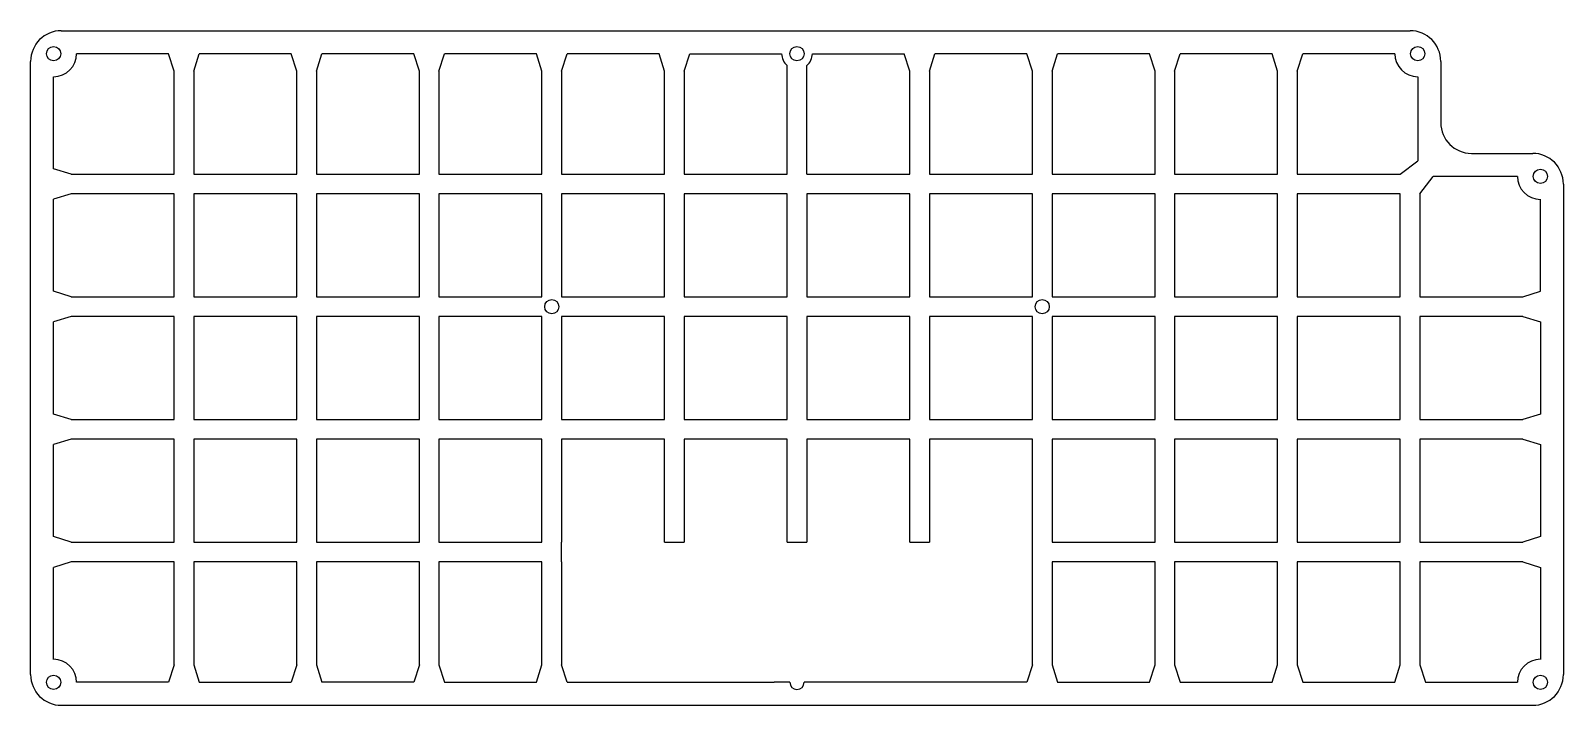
# Model space of a CAD drawing. Extents: x 307 to 545, y -75 to 29.
import ezdxf

# ---------------------------------------------------------------- set-up
doc = ezdxf.new("R2010")
doc.units = 0
doc.layers.add('BLACK', color=7, linetype='CONTINUOUS')

msp = doc.modelspace()

# ---------------------------------------------------------------- linework, layer by layer
at = {"layer": 'BLACK', "linetype": 'CONTINUOUS'}
for p, q in [((311.499, 29.4955), (521.049, 29.4955)), ((306.737, -70.517), (306.737, 24.733)), ((328.168, 25.9236), (313.88, 25.9236)), ((329.024, 23.208), (328.168, 25.9236)), ((332.074, 23.208), (332.93, 25.9236)), ((347.218, 25.9236), (332.93, 25.9236)), ((348.074, 23.208), (347.218, 25.9236)), ((351.124, 23.208), (351.981, 25.9236)), ((366.268, 25.9236), (351.981, 25.9236)), ((367.124, 23.208), (366.268, 25.9236)), ((370.174, 23.208), (371.03, 25.9236)), ((385.318, 25.9236), (371.03, 25.9236)), ((386.174, 23.208), (385.318, 25.9236)), ((389.224, 23.208), (390.08, 25.9236)), ((404.368, 25.9236), (390.08, 25.9236)), ((405.224, 23.208), (404.368, 25.9236)), ((408.274, 23.208), (409.13, 25.9236)), ((409.13, 25.9236), (423.413, 25.9236)), ((424.274, 7.208), (424.274, 24.088)), ((427.324, 7.208), (427.324, 24.088)), ((428.186, 25.9236), (442.468, 25.9236)), ((443.324, 23.208), (442.468, 25.9236)), ((446.374, 23.208), (447.231, 25.9236)), ((461.518, 25.9236), (447.231, 25.9236)), ((462.374, 23.208), (461.518, 25.9236)), ((465.424, 23.208), (466.28, 25.9236)), ((480.568, 25.9236), (466.28, 25.9236)), ((481.424, 23.208), (480.568, 25.9236)), ((484.474, 23.208), (485.33, 25.9236)), ((499.618, 25.9236), (485.33, 25.9236)), ((500.474, 23.208), (499.618, 25.9236)), ((503.524, 23.208), (504.38, 25.9236)), ((518.668, 25.9236), (504.38, 25.9236)), ((525.812, 24.733), (525.812, 15.208)), ((310.309, 8.0642), (310.309, 22.3517)), ((329.024, 7.208), (329.024, 23.208)), ((332.074, 23.208), (332.074, 7.208)), ((348.074, 7.208), (348.074, 23.208)), ((351.124, 23.208), (351.124, 7.208)), ((367.124, 7.208), (367.124, 23.208)), ((370.174, 23.208), (370.174, 7.208)), ((386.174, 7.208), (386.174, 23.208)), ((389.224, 23.208), (389.224, 7.208)), ((405.224, 7.208), (405.224, 23.208)), ((408.274, 23.208), (408.274, 7.208)), ((443.324, 7.208), (443.324, 23.208)), ((446.374, 23.208), (446.374, 7.208)), ((462.374, 7.208), (462.374, 23.208)), ((465.424, 23.208), (465.424, 7.208)), ((481.424, 7.208), (481.424, 23.208)), ((484.474, 23.208), (484.474, 7.208)), ((500.474, 7.208), (500.474, 23.208)), ((503.524, 23.208), (503.524, 7.208)), ((522.24, 22.3517), (522.24, 9.2549)), ((530.574, 10.4455), (540.099, 10.4455)), ((313.024, 7.208), (310.309, 8.0642)), ((313.024, 7.208), (329.024, 7.208)), ((332.074, 7.208), (348.074, 7.208)), ((351.124, 7.208), (367.124, 7.208)), ((370.174, 7.208), (386.174, 7.208)), ((389.224, 7.208), (405.224, 7.208)), ((408.274, 7.208), (424.274, 7.208)), ((427.324, 7.208), (443.324, 7.208)), ((446.374, 7.208), (462.374, 7.208)), ((465.424, 7.208), (481.424, 7.208)), ((484.474, 7.208), (500.474, 7.208)), ((503.524, 7.208), (519.524, 7.208)), ((519.524, 7.208), (522.24, 9.2549)), ((522.574, 4.158), (524.621, 6.8736)), ((537.718, 6.8736), (524.621, 6.8736)), ((544.862, 5.683), (544.862, -70.517)), ((313.024, 4.158), (310.309, 3.3018)), ((310.309, -10.9857), (310.309, 3.3018)), ((329.024, 4.158), (313.024, 4.158)), ((329.024, -11.842), (329.024, 4.158)), ((348.074, 4.158), (332.074, 4.158)), ((332.074, 4.158), (332.074, -11.842)), ((348.074, -11.842), (348.074, 4.158)), ((367.124, 4.158), (351.124, 4.158)), ((351.124, 4.158), (351.124, -11.842)), ((367.124, -11.842), (367.124, 4.158)), ((386.174, 4.158), (370.174, 4.158)), ((370.174, 4.158), (370.174, -11.842)), ((386.174, -11.842), (386.174, 4.158)), ((405.224, 4.158), (389.224, 4.158)), ((389.224, 4.158), (389.224, -11.842)), ((405.224, -11.842), (405.224, 4.158)), ((424.274, 4.158), (408.274, 4.158)), ((408.274, 4.158), (408.274, -11.842)), ((424.274, -11.842), (424.274, 4.158)), ((443.324, 4.158), (427.324, 4.158)), ((427.324, 4.158), (427.324, -11.842)), ((443.324, -11.842), (443.324, 4.158)), ((462.374, 4.158), (446.374, 4.158)), ((446.374, 4.158), (446.374, -11.842)), ((462.374, -11.842), (462.374, 4.158)), ((481.424, 4.158), (465.424, 4.158)), ((465.424, 4.158), (465.424, -11.842)), ((481.424, -11.842), (481.424, 4.158)), ((500.474, 4.158), (484.474, 4.158)), ((484.474, 4.158), (484.474, -11.842)), ((500.474, -11.842), (500.474, 4.158)), ((519.524, 4.158), (503.524, 4.158)), ((503.524, 4.158), (503.524, -11.842)), ((519.524, -11.842), (519.524, 4.158)), ((522.574, 4.158), (522.574, -11.842)), ((541.29, -10.9857), (541.29, 3.3018)), ((313.024, -11.842), (310.309, -10.9857)), ((313.024, -11.842), (329.024, -11.842)), ((332.074, -11.842), (348.074, -11.842)), ((351.124, -11.842), (367.124, -11.842)), ((370.174, -11.842), (386.174, -11.842)), ((389.224, -11.842), (405.224, -11.842)), ((408.274, -11.842), (424.274, -11.842)), ((427.324, -11.842), (443.324, -11.842)), ((446.374, -11.842), (462.374, -11.842)), ((465.424, -11.842), (481.424, -11.842)), ((484.474, -11.842), (500.474, -11.842)), ((503.524, -11.842), (519.524, -11.842)), ((522.574, -11.842), (538.574, -11.842)), ((538.574, -11.842), (541.29, -10.9857)), ((313.024, -14.892), (310.309, -15.7482)), ((310.309, -30.0358), (310.309, -15.7482)), ((329.024, -14.892), (313.024, -14.892)), ((329.024, -30.892), (329.024, -14.892)), ((348.074, -14.892), (332.074, -14.892)), ((332.074, -14.892), (332.074, -30.892)), ((348.074, -30.892), (348.074, -14.892)), ((367.124, -14.892), (351.124, -14.892)), ((351.124, -14.892), (351.124, -30.892)), ((367.124, -30.892), (367.124, -14.892)), ((386.174, -14.892), (370.174, -14.892)), ((370.174, -14.892), (370.174, -30.892)), ((386.174, -30.892), (386.174, -14.892)), ((405.224, -14.892), (389.224, -14.892)), ((389.224, -14.892), (389.224, -30.892)), ((405.224, -30.892), (405.224, -14.892)), ((424.274, -14.892), (408.274, -14.892)), ((408.274, -14.892), (408.274, -30.892)), ((424.274, -30.892), (424.274, -14.892)), ((443.324, -14.892), (427.324, -14.892)), ((427.324, -14.892), (427.324, -30.892)), ((443.324, -30.892), (443.324, -14.892)), ((462.374, -14.892), (446.374, -14.892)), ((446.374, -14.892), (446.374, -30.892)), ((462.374, -30.892), (462.374, -14.892)), ((481.424, -14.892), (465.424, -14.892)), ((465.424, -14.892), (465.424, -30.892)), ((481.424, -30.892), (481.424, -14.892)), ((500.474, -14.892), (484.474, -14.892)), ((484.474, -14.892), (484.474, -30.892)), ((500.474, -30.892), (500.474, -14.892)), ((519.524, -14.892), (503.524, -14.892)), ((503.524, -14.892), (503.524, -30.892)), ((519.524, -30.892), (519.524, -14.892)), ((538.574, -14.892), (522.574, -14.892)), ((522.574, -14.892), (522.574, -30.892)), ((538.574, -14.892), (541.29, -15.7482)), ((541.29, -15.7482), (541.29, -30.0358)), ((313.024, -30.892), (310.309, -30.0358)), ((313.024, -30.892), (329.024, -30.892)), ((332.074, -30.892), (348.074, -30.892)), ((351.124, -30.892), (367.124, -30.892)), ((370.174, -30.892), (386.174, -30.892)), ((389.224, -30.892), (405.224, -30.892)), ((408.274, -30.892), (424.274, -30.892)), ((427.324, -30.892), (443.324, -30.892)), ((446.374, -30.892), (462.374, -30.892)), ((465.424, -30.892), (481.424, -30.892)), ((484.474, -30.892), (500.474, -30.892)), ((503.524, -30.892), (519.524, -30.892)), ((522.574, -30.892), (538.574, -30.892)), ((541.29, -30.0358), (538.574, -30.892)), ((313.024, -33.942), (310.309, -34.7982)), ((310.309, -49.0857), (310.309, -34.7982)), ((329.024, -33.942), (313.024, -33.942)), ((329.024, -49.942), (329.024, -33.942)), ((348.074, -33.942), (332.074, -33.942)), ((332.074, -33.942), (332.074, -49.942)), ((348.074, -49.942), (348.074, -33.942)), ((367.124, -33.942), (351.124, -33.942)), ((351.124, -33.942), (351.124, -49.942)), ((367.124, -49.942), (367.124, -33.942)), ((386.174, -33.942), (370.174, -33.942)), ((370.174, -33.942), (370.174, -49.942)), ((386.174, -49.942), (386.174, -33.942)), ((405.224, -33.942), (389.224, -33.942)), ((389.224, -33.942), (389.224, -49.942)), ((405.224, -49.942), (405.224, -33.942)), ((424.274, -33.942), (408.274, -33.942)), ((408.274, -33.942), (408.274, -49.942)), ((424.274, -49.942), (424.274, -33.942)), ((443.324, -33.942), (427.324, -33.942)), ((427.324, -33.942), (427.324, -49.942)), ((443.324, -49.942), (443.324, -33.942)), ((462.374, -33.942), (446.374, -33.942)), ((446.374, -33.942), (446.374, -49.942)), ((462.374, -49.942), (462.374, -33.942)), ((481.424, -33.942), (465.424, -33.942)), ((465.424, -33.942), (465.424, -49.942)), ((481.424, -49.942), (481.424, -33.942)), ((500.474, -33.942), (484.474, -33.942)), ((484.474, -33.942), (484.474, -49.942)), ((500.474, -49.942), (500.474, -33.942)), ((519.524, -33.942), (503.524, -33.942)), ((503.524, -33.942), (503.524, -49.942)), ((519.524, -49.942), (519.524, -33.942)), ((538.574, -33.942), (522.574, -33.942)), ((522.574, -33.942), (522.574, -49.942)), ((538.574, -33.942), (541.29, -34.7982)), ((541.29, -34.7982), (541.29, -49.0857)), ((313.024, -49.942), (310.309, -49.0857)), ((313.024, -49.942), (329.024, -49.942)), ((332.074, -49.942), (348.074, -49.942)), ((351.124, -49.942), (367.124, -49.942)), ((370.174, -49.942), (386.174, -49.942)), ((389.224, -52.992), (389.224, -49.942)), ((405.224, -49.942), (408.274, -49.942)), ((424.274, -49.942), (427.324, -49.942)), ((443.324, -49.942), (446.374, -49.942)), ((462.374, -52.992), (462.374, -49.942)), ((465.424, -49.942), (481.424, -49.942)), ((484.474, -49.942), (500.474, -49.942)), ((503.524, -49.942), (519.524, -49.942)), ((522.574, -49.942), (538.574, -49.942)), ((541.29, -49.0857), (538.574, -49.942)), ((313.024, -52.992), (310.309, -53.8483)), ((310.309, -68.1358), (310.309, -53.8483)), ((329.024, -52.992), (313.024, -52.992)), ((329.024, -68.992), (329.024, -52.992)), ((348.074, -52.992), (332.074, -52.992)), ((332.074, -52.992), (332.074, -68.992)), ((348.074, -68.992), (348.074, -52.992)), ((367.124, -52.992), (351.124, -52.992)), ((351.124, -52.992), (351.124, -68.992)), ((367.124, -68.992), (367.124, -52.992)), ((386.174, -52.992), (370.174, -52.992)), ((370.174, -52.992), (370.174, -68.992)), ((386.174, -68.992), (386.174, -52.992)), ((389.224, -52.992), (389.224, -68.992)), ((462.374, -68.992), (462.374, -52.992)), ((481.424, -52.992), (465.424, -52.992)), ((465.424, -52.992), (465.424, -68.992)), ((481.424, -68.992), (481.424, -52.992)), ((500.474, -52.992), (484.474, -52.992)), ((484.474, -52.992), (484.474, -68.992)), ((500.474, -68.992), (500.474, -52.992)), ((519.524, -52.992), (503.524, -52.992)), ((503.524, -52.992), (503.524, -68.992)), ((519.524, -68.992), (519.524, -52.992)), ((538.574, -52.992), (522.574, -52.992)), ((522.574, -52.992), (522.574, -68.992)), ((538.574, -52.992), (541.29, -53.8483)), ((541.29, -53.8483), (541.29, -68.1358)), ((329.024, -68.992), (328.168, -71.7076)), ((332.074, -68.992), (332.93, -71.7076)), ((348.074, -68.992), (347.218, -71.7076)), ((351.124, -68.992), (351.981, -71.7076)), ((367.124, -68.992), (366.268, -71.7076)), ((370.174, -68.992), (371.03, -71.7076)), ((385.318, -71.7076), (386.174, -68.992)), ((390.08, -71.7076), (389.224, -68.992)), ((462.374, -68.992), (461.518, -71.7076)), ((465.424, -68.992), (466.28, -71.7076)), ((480.568, -71.7076), (481.424, -68.992)), ((484.474, -68.992), (485.33, -71.7076)), ((499.618, -71.7076), (500.474, -68.992)), ((503.524, -68.992), (504.38, -71.7076)), ((518.668, -71.7076), (519.524, -68.992)), ((522.574, -68.992), (523.43, -71.7076)), ((328.168, -71.7076), (313.88, -71.7076)), ((332.93, -71.7076), (347.218, -71.7076)), ((366.268, -71.7076), (351.981, -71.7076)), ((371.03, -71.7076), (385.318, -71.7076)), ((390.08, -71.7076), (422.227, -71.7076)), ((424.699, -71.7076), (422.227, -71.7076)), ((429.371, -71.7076), (426.899, -71.7076)), ((461.518, -71.7076), (429.371, -71.7076)), ((466.28, -71.7076), (480.568, -71.7076)), ((485.33, -71.7076), (499.618, -71.7076)), ((504.38, -71.7076), (518.668, -71.7076)), ((523.43, -71.7076), (537.718, -71.7076)), ((311.499, -75.2795), (540.099, -75.2795))]:
    msp.add_line(p, q, dxfattribs=at)
at = {"layer": 'BLACK'}
for centre in [(310.309, 25.9236), (425.799, 25.9236), (522.24, 25.9236), (541.29, 6.8736), (387.699, -13.367), (463.899, -13.367), (310.309, -71.7076), (541.29, -71.7076)]:
    msp.add_circle(centre, 1.1, dxfattribs=at)
for centre, radius, start, end in [((311.499, 24.733), 4.7625, 90, 180), ((521.049, 24.733), 4.7625, 0, 90), ((310.309, 25.9236), 3.5719, -90, 0), ((425.799, 25.9236), 2.3864, 180, 230.281), ((425.799, 25.9236), 2.3864, -50.2809, -0.000003), ((522.24, 25.9236), 3.5719, 180, 270), ((530.574, 15.208), 4.7625, 180, 270), ((540.099, 5.683), 4.7625, 0, 90), ((541.29, 6.8736), 3.5719, 180, 270), ((310.309, -71.7076), 3.5719, 0, 90), ((541.29, -71.7076), 3.5719, 90, 180), ((311.499, -70.517), 4.7625, 180, 270), ((540.099, -70.517), 4.7625, -90, 0), ((425.799, -71.7076), 1.1, 180, 360)]:
    msp.add_arc(centre, radius, start, end, dxfattribs=at)

doc.saveas('drawing.dxf')
